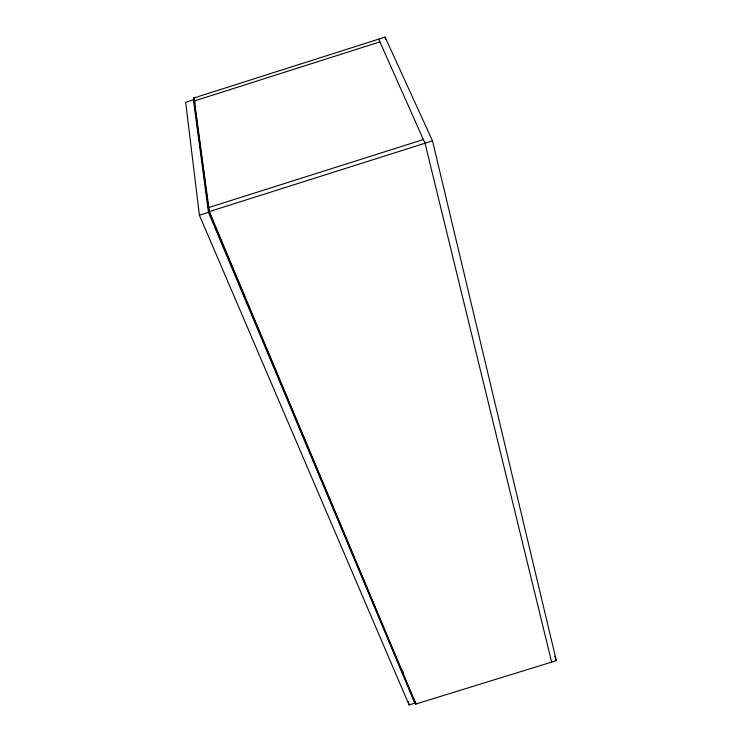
<?xml version="1.0" encoding="UTF-8"?>
<svg xmlns="http://www.w3.org/2000/svg" width="742" height="742" viewBox="0 0 742 742"><rect width="100%" height="100%" fill="white"/><g stroke="black" fill="none" stroke-linecap="round" stroke-linejoin="round"><path stroke-width="1.11" d="M193.681 98.065L385.07 37.1L432.503 140.859L556.342 660.64L415.659 704.084L208.947 211.693L193.681 98.065L194.96 101.292M194.719 103.017L193.43 99.78L185.658 102.257L199.412 215.217L409.074 704.9L414.797 703.138L413.433 697.536M379.895 41.877L194.079 101.06L194.933 103.212M208.4 207.658L423.385 139.533M208.947 211.693L432.503 140.859M199.412 215.217L208.474 212.351L193.43 99.78M378.67 39.141L425.027 143.234L551.649 662.096M208.474 212.351L414.797 703.138M402.127 670.063L403.472 673.263M554.756 656.299L556.342 660.64M385.07 37.1L385.645 39.345M415.418 701.941L415.919 704L209.355 211.563L194.033 97.953M414.908 700.995L415.659 704.084M408.276 701.533L409.074 704.9"/></g></svg>
